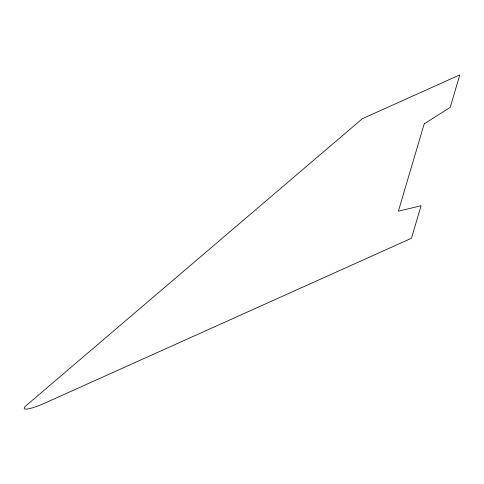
<?xml version="1.0" encoding="UTF-8"?>
<svg xmlns="http://www.w3.org/2000/svg" width="484" height="484" viewBox="0 0 484 484"><rect width="100%" height="100%" fill="white"/><g stroke="black" fill="none" stroke-linecap="round" stroke-linejoin="round"><path stroke-width="0.73" d="M424.208 123.819L398.35 211.23L421.086 205.724L411.461 238.261L46.198 402.494A25.289 3.999 -25.5 0 1 27.491 404.449L362.395 118.683L459.8 74.887L450.174 107.424L424.208 123.819"/></g></svg>
